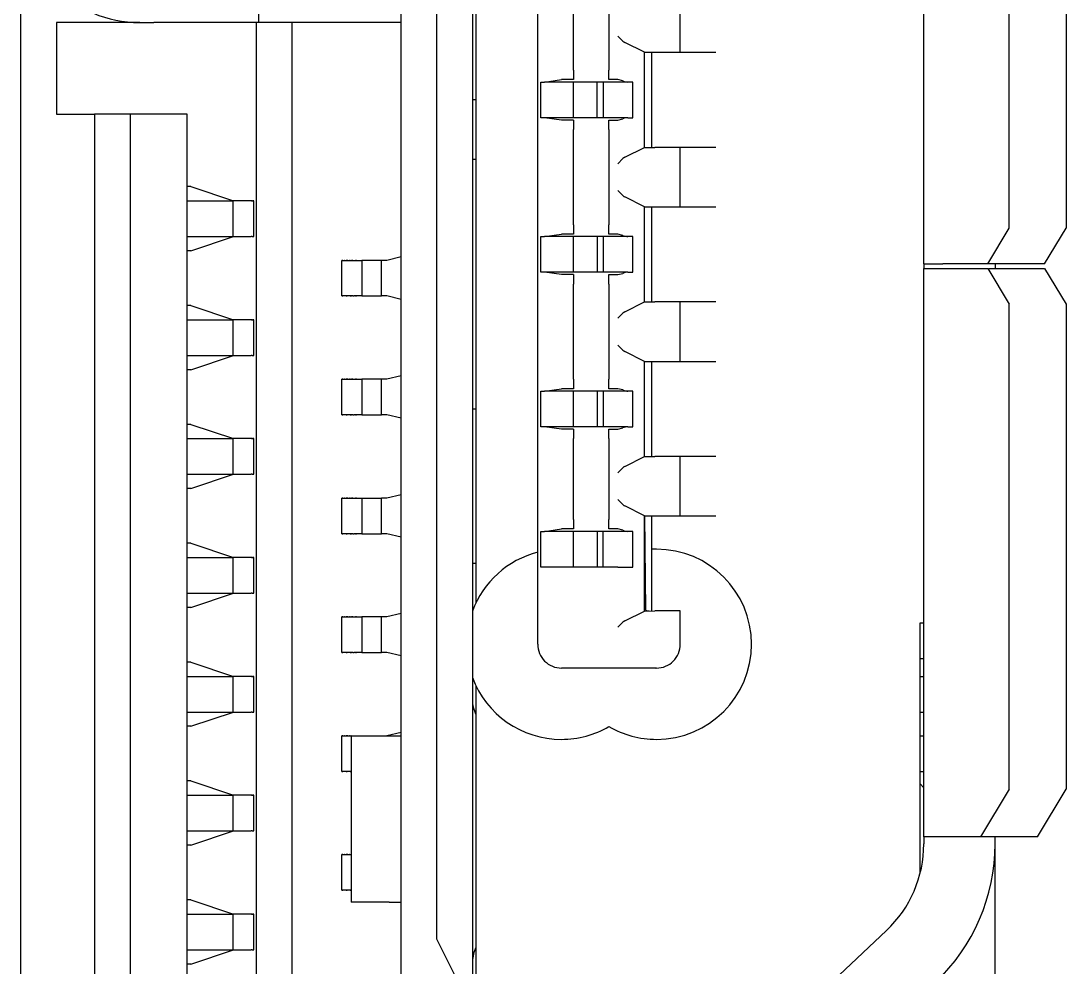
# Model space of a CAD drawing. Header units: millimetres. Extents: x -156 to 264, y -126 to 171.
# Drawn here: x -100.65 to -96.251, y 28.962 to 32.942 of the extents above; entities that cross this region are included whole.
import ezdxf

# ---------------------------------------------------------------- set-up
doc = ezdxf.new("R2010")
doc.units = ezdxf.units.MM
doc.header["$MEASUREMENT"] = 0
doc.layers.add('DIMENSION', color=7, linetype='Continuous', true_color=0xffffff)

msp = doc.modelspace()

# ---------------------------------------------------------------- linework, layer by layer
at = {"layer": 'DIMENSION'}
for points in [[(-98.75, 35.04), (-98.75, 28.88)], [(-99.05, 29.08), (-99.05, 34.84)], [(-98.9, 29.08), (-98.9, 34.84)], [(-96.85, 31.92), (-96.85, 34.41)], [(-96.4908, 32.07), (-96.4908, 34.21)], [(-96.2512, 34.21), (-96.2512, 32.07)], [(-98.475, 30.32), (-98.475, 33.6)], [(-100.65, 20.285), (-100.65, 33.435)], [(-99.65, 33.435), (-99.65, 32.935)], [(-98.735, 33.4256), (-98.735, 30.4944)], [(-98.325, 32.735), (-98.325, 33.075)], [(-98.175, 33.075), (-98.175, 32.735)], [(-97.875, 32.81), (-97.875, 33.06)], [(-100.15, 32.935), (-100.5, 32.935)], [(-100.5, 32.935), (-100.5, 32.55)], [(-100.15, 32.935), (-100.0912, 32.935)], [(-99.65, 32.935), (-100.0912, 32.935)], [(-99.66, 32.935), (-99.66, 21.265)], [(-99.05, 32.935), (-99.65, 32.935)], [(-99.51, 32.935), (-99.51, 20.785)], [(-98.1162, 32.8573), (-98.1374, 32.8785)], [(-98.0251, 32.8101), (-98.1084, 32.8517)], [(-98.0251, 32.8101), (-97.9823, 32.81)], [(-98.0251, 32.4099), (-98.0251, 32.8101)], [(-98.025, 32.41), (-98.025, 32.81)], [(-97.995, 32.41), (-97.995, 32.81)], [(-97.9823, 32.81), (-97.875, 32.81)], [(-97.875, 32.81), (-97.725, 32.81)], [(-98.325, 32.735), (-98.325, 32.695)], [(-98.175, 32.695), (-98.175, 32.735)], [(-98.4616, 32.685), (-98.4464, 32.685)], [(-98.4616, 32.535), (-98.4616, 32.685)], [(-98.4464, 32.685), (-98.375, 32.695)], [(-98.0977, 32.685), (-98.4464, 32.685)], [(-98.325, 32.695), (-98.375, 32.695)], [(-98.325, 32.535), (-98.325, 32.685)], [(-98.225, 32.535), (-98.225, 32.685)], [(-98.2, 32.685), (-98.2, 32.535)], [(-98.1374, 32.695), (-98.175, 32.695)], [(-98.1162, 32.6897), (-98.1374, 32.695)], [(-98.075, 32.685), (-98.095, 32.685)], [(-98.075, 32.535), (-98.075, 32.685)], [(-98.735, 32.61), (-98.75, 32.61)], [(-100.5, 32.55), (-100.34, 32.55)], [(-100.19, 32.55), (-100.34, 32.55)], [(-100.34, 32.55), (-100.34, 21.265)], [(-99.95, 32.55), (-100.19, 32.55)], [(-100.19, 32.55), (-100.19, 21.265)], [(-99.95, 21.265), (-99.95, 32.55)], [(-98.4464, 32.535), (-98.4616, 32.535)], [(-98.0977, 32.535), (-98.4464, 32.535)], [(-98.375, 32.525), (-98.4464, 32.535)], [(-98.325, 32.525), (-98.375, 32.525)], [(-98.325, 32.525), (-98.325, 32.485)], [(-98.175, 32.525), (-98.1374, 32.525)], [(-98.175, 32.485), (-98.175, 32.525)], [(-98.1374, 32.525), (-98.1162, 32.5303)], [(-98.095, 32.535), (-98.075, 32.535)], [(-98.325, 32.085), (-98.325, 32.485)], [(-98.175, 32.485), (-98.175, 32.085)], [(-98.1084, 32.3683), (-98.0251, 32.4099)], [(-98.0251, 32.4099), (-97.9823, 32.41)], [(-97.875, 32.41), (-97.9823, 32.41)], [(-97.875, 32.16), (-97.875, 32.41)], [(-97.725, 32.41), (-97.8749, 32.41)], [(-98.75, 32.36), (-98.735, 32.36)], [(-98.1374, 32.3415), (-98.1162, 32.3627)], [(-99.9355, 32.245), (-99.95, 32.245)], [(-99.9355, 32.245), (-99.7553, 32.185)], [(-98.1162, 32.2073), (-98.1374, 32.2285)], [(-98.0251, 32.1601), (-98.1084, 32.2017)], [(-99.95, 32.185), (-99.758, 32.185)], [(-99.758, 32.185), (-99.758, 32.035)], [(-99.6805, 32.185), (-99.758, 32.185)], [(-99.6805, 32.185), (-99.6802, 32.185)], [(-99.678, 32.185), (-99.6802, 32.185)], [(-99.678, 32.185), (-99.6778, 32.185)], [(-99.6773, 32.185), (-99.6778, 32.185)], [(-99.6773, 32.185), (-99.674, 32.185)], [(-99.6703, 32.185), (-99.674, 32.185)], [(-99.6703, 32.185), (-99.67, 32.185)], [(-99.67, 32.035), (-99.67, 32.185)], [(-98.0251, 32.1601), (-97.9823, 32.16)], [(-98.0251, 31.7599), (-98.0251, 32.1601)], [(-98.025, 31.76), (-98.025, 32.16)], [(-97.995, 31.76), (-97.995, 32.16)], [(-97.9823, 32.16), (-97.875, 32.16)], [(-97.875, 32.16), (-97.725, 32.16)], [(-98.325, 32.085), (-98.325, 32.045)], [(-98.175, 32.045), (-98.175, 32.085)], [(-96.581, 31.92), (-96.4908, 32.07)], [(-96.3415, 31.92), (-96.2512, 32.07)], [(-99.95, 32.035), (-99.758, 32.035)], [(-99.9355, 31.975), (-99.7553, 32.035)], [(-99.758, 32.035), (-99.6805, 32.035)], [(-99.6773, 32.035), (-99.6805, 32.035)], [(-99.6773, 32.035), (-99.6742, 32.035)], [(-99.674, 32.035), (-99.6742, 32.035)], [(-99.674, 32.035), (-99.6701, 32.035)], [(-98.4616, 32.035), (-98.4464, 32.035)], [(-98.4616, 31.885), (-98.4616, 32.035)], [(-98.4464, 32.035), (-98.375, 32.045)], [(-98.0977, 32.035), (-98.4464, 32.035)], [(-98.325, 32.045), (-98.375, 32.045)], [(-98.325, 31.885), (-98.325, 32.035)], [(-98.225, 32.035), (-98.225, 31.885)], [(-98.2, 32.035), (-98.2, 31.885)], [(-98.1374, 32.045), (-98.175, 32.045)], [(-98.1162, 32.0397), (-98.1374, 32.045)], [(-98.075, 32.035), (-98.095, 32.035)], [(-98.075, 31.885), (-98.075, 32.035)], [(-99.9355, 31.975), (-99.95, 31.975)], [(-99.05, 31.9492), (-99.1096, 31.935)], [(-99.3, 31.785), (-99.3, 31.935)], [(-99.2995, 31.935), (-99.2999, 31.935)], [(-99.2995, 31.935), (-99.2994, 31.935)], [(-99.2991, 31.935), (-99.2994, 31.935)], [(-99.2991, 31.935), (-99.299, 31.935)], [(-99.2985, 31.935), (-99.299, 31.935)], [(-99.2985, 31.935), (-99.2967, 31.935)], [(-99.2956, 31.935), (-99.2967, 31.935)], [(-99.2956, 31.935), (-99.2929, 31.935)], [(-99.292, 31.935), (-99.2929, 31.935)], [(-99.292, 31.935), (-99.2914, 31.935)], [(-99.2905, 31.935), (-99.2914, 31.935)], [(-99.2905, 31.935), (-99.2896, 31.935)], [(-99.2889, 31.935), (-99.2896, 31.935)], [(-99.2889, 31.935), (-99.2877, 31.935)], [(-99.2871, 31.935), (-99.2877, 31.935)], [(-99.2871, 31.935), (-99.2857, 31.935)], [(-99.285, 31.935), (-99.2857, 31.935)], [(-99.285, 31.935), (-99.2831, 31.935)], [(-99.2826, 31.935), (-99.2831, 31.935)], [(-99.2826, 31.935), (-99.2809, 31.935)], [(-99.28, 31.935), (-99.2809, 31.935)], [(-99.28, 31.935), (-99.2786, 31.935)], [(-99.2772, 31.935), (-99.2786, 31.935)], [(-99.2772, 31.935), (-99.2761, 31.935)], [(-99.2743, 31.935), (-99.2761, 31.935)], [(-99.2743, 31.935), (-99.268, 31.935)], [(-99.2674, 31.935), (-99.268, 31.935)], [(-99.2674, 31.935), (-99.2646, 31.935)], [(-99.2643, 31.935), (-99.2646, 31.935)], [(-99.2643, 31.935), (-99.261, 31.935)], [(-99.2594, 31.935), (-99.261, 31.935)], [(-99.2594, 31.935), (-99.2577, 31.935)], [(-99.2562, 31.935), (-99.2577, 31.935)], [(-99.2562, 31.935), (-99.2542, 31.935)], [(-99.253, 31.935), (-99.2542, 31.935)], [(-99.253, 31.935), (-99.2507, 31.935)], [(-99.2497, 31.935), (-99.2507, 31.935)], [(-99.2497, 31.935), (-99.2463, 31.935)], [(-99.2456, 31.935), (-99.2463, 31.935)], [(-99.2456, 31.935), (-99.2428, 31.935)], [(-99.2415, 31.935), (-99.2428, 31.935)], [(-99.2415, 31.935), (-99.2393, 31.935)], [(-99.2373, 31.935), (-99.2393, 31.935)], [(-99.2373, 31.935), (-99.215, 31.935)], [(-99.1323, 31.935), (-99.215, 31.935)], [(-99.215, 31.935), (-99.215, 31.785)], [(-99.1096, 31.935), (-99.1323, 31.935)], [(-99.1323, 31.785), (-99.1323, 31.935)], [(-96.85, 31.92), (-96.85, 31.9)], [(-96.85, 31.92), (-96.7694, 31.92)], [(-96.85, 29.51), (-96.85, 31.9)], [(-96.85, 31.9), (-96.7694, 31.9)], [(-96.581, 31.92), (-96.7694, 31.92)], [(-96.7694, 31.9), (-96.581, 31.9)], [(-96.581, 31.9), (-96.4908, 31.75)], [(-96.3415, 31.92), (-96.5781, 31.92)], [(-96.5781, 31.9), (-96.3415, 31.9)], [(-96.55, 31.92), (-96.55, 31.9)], [(-96.3415, 31.9), (-96.2512, 31.75)], [(-98.4464, 31.885), (-98.4616, 31.885)], [(-98.0977, 31.885), (-98.4464, 31.885)], [(-98.375, 31.875), (-98.4464, 31.885)], [(-98.325, 31.875), (-98.375, 31.875)], [(-98.325, 31.875), (-98.325, 31.835)], [(-98.175, 31.875), (-98.1374, 31.875)], [(-98.175, 31.835), (-98.175, 31.875)], [(-98.1374, 31.875), (-98.1162, 31.8803)], [(-98.095, 31.885), (-98.075, 31.885)], [(-98.325, 31.435), (-98.325, 31.835)], [(-98.175, 31.835), (-98.175, 31.435)], [(-99.2998, 31.785), (-99.3, 31.785)], [(-99.2999, 31.785), (-99.2991, 31.785)], [(-99.299, 31.785), (-99.2991, 31.785)], [(-99.299, 31.785), (-99.2985, 31.785)], [(-99.2968, 31.785), (-99.2985, 31.785)], [(-99.2968, 31.785), (-99.2947, 31.785)], [(-99.2929, 31.785), (-99.2947, 31.785)], [(-99.2929, 31.785), (-99.292, 31.785)], [(-99.2912, 31.785), (-99.292, 31.785)], [(-99.2912, 31.785), (-99.2905, 31.785)], [(-99.2893, 31.785), (-99.2905, 31.785)], [(-99.2893, 31.785), (-99.2889, 31.785)], [(-99.2872, 31.785), (-99.2889, 31.785)], [(-99.2872, 31.785), (-99.2871, 31.785)], [(-99.2851, 31.785), (-99.2871, 31.785)], [(-99.2851, 31.785), (-99.285, 31.785)], [(-99.2831, 31.785), (-99.285, 31.785)], [(-99.2831, 31.785), (-99.2826, 31.785)], [(-99.2809, 31.785), (-99.2826, 31.785)], [(-99.2809, 31.785), (-99.28, 31.785)], [(-99.2786, 31.785), (-99.28, 31.785)], [(-99.2786, 31.785), (-99.2772, 31.785)], [(-99.2646, 31.785), (-99.2772, 31.785)], [(-99.2646, 31.785), (-99.2624, 31.785)], [(-99.261, 31.785), (-99.2624, 31.785)], [(-99.261, 31.785), (-99.2594, 31.785)], [(-99.2574, 31.785), (-99.2594, 31.785)], [(-99.2574, 31.785), (-99.2562, 31.785)], [(-99.2536, 31.785), (-99.2562, 31.785)], [(-99.2536, 31.785), (-99.253, 31.785)], [(-99.2512, 31.785), (-99.253, 31.785)], [(-99.2512, 31.785), (-99.2475, 31.785)], [(-99.2463, 31.785), (-99.2475, 31.785)], [(-99.2463, 31.785), (-99.2456, 31.785)], [(-99.2428, 31.785), (-99.2456, 31.785)], [(-99.2428, 31.785), (-99.2415, 31.785)], [(-99.2393, 31.785), (-99.2415, 31.785)], [(-99.2393, 31.785), (-99.2373, 31.785)], [(-99.215, 31.785), (-99.2373, 31.785)], [(-99.215, 31.785), (-99.1323, 31.785)], [(-99.1096, 31.785), (-99.1323, 31.785)], [(-99.05, 31.7708), (-99.1096, 31.785)], [(-98.1084, 31.7183), (-98.0251, 31.7599)], [(-98.0251, 31.7599), (-97.9823, 31.76)], [(-97.875, 31.76), (-97.9823, 31.76)], [(-97.875, 31.51), (-97.875, 31.76)], [(-97.725, 31.76), (-97.8749, 31.76)], [(-99.9355, 31.745), (-99.95, 31.745)], [(-99.9355, 31.745), (-99.7553, 31.685)], [(-96.4908, 29.71), (-96.4908, 31.75)], [(-96.2512, 31.75), (-96.2512, 29.71)], [(-99.95, 31.685), (-99.758, 31.685)], [(-99.758, 31.685), (-99.758, 31.535)], [(-99.6805, 31.685), (-99.758, 31.685)], [(-99.6805, 31.685), (-99.6802, 31.685)], [(-99.678, 31.685), (-99.6802, 31.685)], [(-99.678, 31.685), (-99.6778, 31.685)], [(-99.6773, 31.685), (-99.6778, 31.685)], [(-99.6773, 31.685), (-99.674, 31.685)], [(-99.6703, 31.685), (-99.674, 31.685)], [(-99.6703, 31.685), (-99.67, 31.685)], [(-99.67, 31.535), (-99.67, 31.685)], [(-98.1374, 31.6915), (-98.1162, 31.7127)], [(-98.1162, 31.5573), (-98.1374, 31.5785)], [(-98.0251, 31.5101), (-98.1084, 31.5517)], [(-99.95, 31.535), (-99.758, 31.535)], [(-99.9355, 31.475), (-99.7553, 31.535)], [(-99.758, 31.535), (-99.6805, 31.535)], [(-99.6773, 31.535), (-99.6805, 31.535)], [(-99.6773, 31.535), (-99.6742, 31.535)], [(-99.674, 31.535), (-99.6742, 31.535)], [(-99.674, 31.535), (-99.6701, 31.535)], [(-98.0251, 31.5101), (-97.9823, 31.51)], [(-98.0251, 31.1099), (-98.0251, 31.5101)], [(-98.025, 31.11), (-98.025, 31.51)], [(-97.995, 31.11), (-97.995, 31.51)], [(-97.9823, 31.51), (-97.875, 31.51)], [(-97.875, 31.51), (-97.725, 31.51)], [(-99.9355, 31.475), (-99.95, 31.475)], [(-99.3, 31.285), (-99.3, 31.435)], [(-99.2995, 31.435), (-99.2999, 31.435)], [(-99.2995, 31.435), (-99.2994, 31.435)], [(-99.2991, 31.435), (-99.2994, 31.435)], [(-99.2991, 31.435), (-99.299, 31.435)], [(-99.2985, 31.435), (-99.299, 31.435)], [(-99.2985, 31.435), (-99.2967, 31.435)], [(-99.2956, 31.435), (-99.2967, 31.435)], [(-99.2956, 31.435), (-99.2929, 31.435)], [(-99.292, 31.435), (-99.2929, 31.435)], [(-99.292, 31.435), (-99.2914, 31.435)], [(-99.2905, 31.435), (-99.2914, 31.435)], [(-99.2905, 31.435), (-99.2896, 31.435)], [(-99.2889, 31.435), (-99.2896, 31.435)], [(-99.2889, 31.435), (-99.2877, 31.435)], [(-99.2871, 31.435), (-99.2877, 31.435)], [(-99.2871, 31.435), (-99.2857, 31.435)], [(-99.285, 31.435), (-99.2857, 31.435)], [(-99.285, 31.435), (-99.2831, 31.435)], [(-99.2826, 31.435), (-99.2831, 31.435)], [(-99.2826, 31.435), (-99.2809, 31.435)], [(-99.28, 31.435), (-99.2809, 31.435)], [(-99.28, 31.435), (-99.2786, 31.435)], [(-99.2772, 31.435), (-99.2786, 31.435)], [(-99.2772, 31.435), (-99.2761, 31.435)], [(-99.2743, 31.435), (-99.2761, 31.435)], [(-99.2743, 31.435), (-99.268, 31.435)], [(-99.2674, 31.435), (-99.268, 31.435)], [(-99.2674, 31.435), (-99.2646, 31.435)], [(-99.2643, 31.435), (-99.2646, 31.435)], [(-99.2643, 31.435), (-99.261, 31.435)], [(-99.2594, 31.435), (-99.261, 31.435)], [(-99.2594, 31.435), (-99.2577, 31.435)], [(-99.2562, 31.435), (-99.2577, 31.435)], [(-99.2562, 31.435), (-99.2542, 31.435)], [(-99.253, 31.435), (-99.2542, 31.435)], [(-99.253, 31.435), (-99.2507, 31.435)], [(-99.2497, 31.435), (-99.2507, 31.435)], [(-99.2497, 31.435), (-99.2463, 31.435)], [(-99.2456, 31.435), (-99.2463, 31.435)], [(-99.2456, 31.435), (-99.2428, 31.435)], [(-99.2415, 31.435), (-99.2428, 31.435)], [(-99.2415, 31.435), (-99.2393, 31.435)], [(-99.2373, 31.435), (-99.2393, 31.435)], [(-99.2373, 31.435), (-99.215, 31.435)], [(-99.1323, 31.435), (-99.215, 31.435)], [(-99.215, 31.435), (-99.215, 31.285)], [(-99.1096, 31.435), (-99.1323, 31.435)], [(-99.1323, 31.285), (-99.1323, 31.435)], [(-99.05, 31.4492), (-99.1096, 31.435)], [(-98.325, 31.435), (-98.325, 31.395)], [(-98.175, 31.395), (-98.175, 31.435)], [(-98.4616, 31.385), (-98.4464, 31.385)], [(-98.4616, 31.235), (-98.4616, 31.385)], [(-98.4464, 31.385), (-98.375, 31.395)], [(-98.0977, 31.385), (-98.4464, 31.385)], [(-98.325, 31.395), (-98.375, 31.395)], [(-98.325, 31.235), (-98.325, 31.385)], [(-98.225, 31.385), (-98.225, 31.235)], [(-98.2, 31.385), (-98.2, 31.235)], [(-98.1374, 31.395), (-98.175, 31.395)], [(-98.1162, 31.3897), (-98.1374, 31.395)], [(-98.075, 31.385), (-98.095, 31.385)], [(-98.075, 31.235), (-98.075, 31.385)], [(-99.2998, 31.285), (-99.3, 31.285)], [(-99.2999, 31.285), (-99.2991, 31.285)], [(-99.299, 31.285), (-99.2991, 31.285)], [(-99.299, 31.285), (-99.2985, 31.285)], [(-99.2968, 31.285), (-99.2985, 31.285)], [(-99.2968, 31.285), (-99.2947, 31.285)], [(-99.2929, 31.285), (-99.2947, 31.285)], [(-99.2929, 31.285), (-99.292, 31.285)], [(-99.2912, 31.285), (-99.292, 31.285)], [(-99.2912, 31.285), (-99.2905, 31.285)], [(-99.2893, 31.285), (-99.2905, 31.285)], [(-99.2893, 31.285), (-99.2889, 31.285)], [(-99.2872, 31.285), (-99.2889, 31.285)], [(-99.2872, 31.285), (-99.2871, 31.285)], [(-99.2851, 31.285), (-99.2871, 31.285)], [(-99.2851, 31.285), (-99.285, 31.285)], [(-99.2831, 31.285), (-99.285, 31.285)], [(-99.2831, 31.285), (-99.2826, 31.285)], [(-99.2809, 31.285), (-99.2826, 31.285)], [(-99.2809, 31.285), (-99.28, 31.285)], [(-99.2786, 31.285), (-99.28, 31.285)], [(-99.2786, 31.285), (-99.2772, 31.285)], [(-99.2646, 31.285), (-99.2772, 31.285)], [(-99.2646, 31.285), (-99.2624, 31.285)], [(-99.261, 31.285), (-99.2624, 31.285)], [(-99.261, 31.285), (-99.2594, 31.285)], [(-99.2574, 31.285), (-99.2594, 31.285)], [(-99.2574, 31.285), (-99.2562, 31.285)], [(-99.2536, 31.285), (-99.2562, 31.285)], [(-99.2536, 31.285), (-99.253, 31.285)], [(-99.2512, 31.285), (-99.253, 31.285)], [(-99.2512, 31.285), (-99.2475, 31.285)], [(-99.2463, 31.285), (-99.2475, 31.285)], [(-99.2463, 31.285), (-99.2456, 31.285)], [(-99.2428, 31.285), (-99.2456, 31.285)], [(-99.2428, 31.285), (-99.2415, 31.285)], [(-99.2393, 31.285), (-99.2415, 31.285)], [(-99.2393, 31.285), (-99.2373, 31.285)], [(-99.215, 31.285), (-99.2373, 31.285)], [(-99.215, 31.285), (-99.1323, 31.285)], [(-99.1096, 31.285), (-99.1323, 31.285)], [(-99.05, 31.2708), (-99.1096, 31.285)], [(-98.75, 31.31), (-98.735, 31.31)], [(-99.9355, 31.245), (-99.95, 31.245)], [(-99.9355, 31.245), (-99.7553, 31.185)], [(-98.4464, 31.235), (-98.4616, 31.235)], [(-98.0977, 31.235), (-98.4464, 31.235)], [(-98.375, 31.225), (-98.4464, 31.235)], [(-98.095, 31.235), (-98.075, 31.235)], [(-98.325, 31.225), (-98.375, 31.225)], [(-98.325, 31.225), (-98.325, 31.185)], [(-98.175, 31.225), (-98.1374, 31.225)], [(-98.175, 31.185), (-98.175, 31.225)], [(-98.1374, 31.225), (-98.1162, 31.2303)], [(-99.95, 31.185), (-99.758, 31.185)], [(-99.758, 31.185), (-99.758, 31.035)], [(-99.6805, 31.185), (-99.758, 31.185)], [(-99.6805, 31.185), (-99.6802, 31.185)], [(-99.678, 31.185), (-99.6802, 31.185)], [(-99.678, 31.185), (-99.6778, 31.185)], [(-99.6773, 31.185), (-99.6778, 31.185)], [(-99.6773, 31.185), (-99.674, 31.185)], [(-99.6703, 31.185), (-99.674, 31.185)], [(-99.6703, 31.185), (-99.67, 31.185)], [(-99.67, 31.035), (-99.67, 31.185)], [(-98.325, 30.845), (-98.325, 31.185)], [(-98.175, 31.185), (-98.175, 30.845)], [(-98.1084, 31.0683), (-98.0251, 31.1099)], [(-98.0251, 31.1099), (-97.9823, 31.11)], [(-97.875, 31.11), (-97.9823, 31.11)], [(-97.875, 30.86), (-97.875, 31.11)], [(-97.725, 31.11), (-97.8749, 31.11)], [(-98.1374, 31.0415), (-98.1162, 31.0627)], [(-99.95, 31.035), (-99.758, 31.035)], [(-99.9355, 30.975), (-99.7553, 31.035)], [(-99.758, 31.035), (-99.6805, 31.035)], [(-99.6773, 31.035), (-99.6805, 31.035)], [(-99.6773, 31.035), (-99.6742, 31.035)], [(-99.674, 31.035), (-99.6742, 31.035)], [(-99.674, 31.035), (-99.6701, 31.035)], [(-99.9355, 30.975), (-99.95, 30.975)], [(-99.3, 30.785), (-99.3, 30.935)], [(-99.2995, 30.935), (-99.2999, 30.935)], [(-99.2995, 30.935), (-99.2994, 30.935)], [(-99.2991, 30.935), (-99.2994, 30.935)], [(-99.2991, 30.935), (-99.299, 30.935)], [(-99.2985, 30.935), (-99.299, 30.935)], [(-99.2985, 30.935), (-99.2967, 30.935)], [(-99.2956, 30.935), (-99.2967, 30.935)], [(-99.2956, 30.935), (-99.2929, 30.935)], [(-99.292, 30.935), (-99.2929, 30.935)], [(-99.292, 30.935), (-99.2914, 30.935)], [(-99.2905, 30.935), (-99.2914, 30.935)], [(-99.2905, 30.935), (-99.2896, 30.935)], [(-99.2889, 30.935), (-99.2896, 30.935)], [(-99.2889, 30.935), (-99.2877, 30.935)], [(-99.2871, 30.935), (-99.2877, 30.935)], [(-99.2871, 30.935), (-99.2857, 30.935)], [(-99.285, 30.935), (-99.2857, 30.935)], [(-99.285, 30.935), (-99.2831, 30.935)], [(-99.2826, 30.935), (-99.2831, 30.935)], [(-99.2826, 30.935), (-99.2809, 30.935)], [(-99.28, 30.935), (-99.2809, 30.935)], [(-99.28, 30.935), (-99.2786, 30.935)], [(-99.2772, 30.935), (-99.2786, 30.935)], [(-99.2772, 30.935), (-99.2761, 30.935)], [(-99.2743, 30.935), (-99.2761, 30.935)], [(-99.2743, 30.935), (-99.268, 30.935)], [(-99.2674, 30.935), (-99.268, 30.935)], [(-99.2674, 30.935), (-99.2646, 30.935)], [(-99.2643, 30.935), (-99.2646, 30.935)], [(-99.2643, 30.935), (-99.261, 30.935)], [(-99.2594, 30.935), (-99.261, 30.935)], [(-99.2594, 30.935), (-99.2577, 30.935)], [(-99.2562, 30.935), (-99.2577, 30.935)], [(-99.2562, 30.935), (-99.2542, 30.935)], [(-99.253, 30.935), (-99.2542, 30.935)], [(-99.253, 30.935), (-99.2507, 30.935)], [(-99.2497, 30.935), (-99.2507, 30.935)], [(-99.2497, 30.935), (-99.2463, 30.935)], [(-99.2456, 30.935), (-99.2463, 30.935)], [(-99.2456, 30.935), (-99.2428, 30.935)], [(-99.2415, 30.935), (-99.2428, 30.935)], [(-99.2415, 30.935), (-99.2393, 30.935)], [(-99.2373, 30.935), (-99.2393, 30.935)], [(-99.2373, 30.935), (-99.215, 30.935)], [(-99.215, 30.935), (-99.1323, 30.935)], [(-99.215, 30.935), (-99.215, 30.785)], [(-99.1096, 30.935), (-99.1323, 30.935)], [(-99.1323, 30.785), (-99.1323, 30.935)], [(-99.05, 30.9492), (-99.1096, 30.935)], [(-98.1162, 30.9073), (-98.1374, 30.9285)], [(-98.0251, 30.8601), (-98.1084, 30.9017)], [(-98.325, 30.845), (-98.325, 30.805)], [(-98.175, 30.805), (-98.175, 30.845)], [(-98.0251, 30.8601), (-97.9823, 30.86)], [(-98.0251, 30.4599), (-98.0251, 30.8601)], [(-98.025, 30.86), (-98.0212, 30.4637)], [(-98.025, 30.4637), (-98.025, 30.86)], [(-97.995, 30.46), (-97.995, 30.86)], [(-97.9823, 30.86), (-97.875, 30.86)], [(-97.875, 30.86), (-97.725, 30.86)], [(-98.4616, 30.795), (-98.4464, 30.795)], [(-98.4616, 30.645), (-98.4616, 30.795)], [(-98.4464, 30.795), (-98.375, 30.805)], [(-98.0977, 30.795), (-98.4464, 30.795)], [(-98.325, 30.805), (-98.375, 30.805)], [(-98.325, 30.645), (-98.325, 30.795)], [(-98.225, 30.795), (-98.225, 30.645)], [(-98.2, 30.645), (-98.2, 30.795)], [(-98.1374, 30.805), (-98.175, 30.805)], [(-98.1162, 30.7997), (-98.1374, 30.805)], [(-98.075, 30.795), (-98.095, 30.795)], [(-98.075, 30.645), (-98.075, 30.795)], [(-99.2998, 30.785), (-99.3, 30.785)], [(-99.2999, 30.785), (-99.2991, 30.785)], [(-99.299, 30.785), (-99.2991, 30.785)], [(-99.299, 30.785), (-99.2985, 30.785)], [(-99.2968, 30.785), (-99.2985, 30.785)], [(-99.2968, 30.785), (-99.2947, 30.785)], [(-99.2929, 30.785), (-99.2947, 30.785)], [(-99.2929, 30.785), (-99.292, 30.785)], [(-99.2912, 30.785), (-99.292, 30.785)], [(-99.2912, 30.785), (-99.2905, 30.785)], [(-99.2893, 30.785), (-99.2905, 30.785)], [(-99.2893, 30.785), (-99.2889, 30.785)], [(-99.2872, 30.785), (-99.2889, 30.785)], [(-99.2872, 30.785), (-99.2871, 30.785)], [(-99.2851, 30.785), (-99.2871, 30.785)], [(-99.2851, 30.785), (-99.285, 30.785)], [(-99.2831, 30.785), (-99.285, 30.785)], [(-99.2831, 30.785), (-99.2826, 30.785)], [(-99.2809, 30.785), (-99.2826, 30.785)], [(-99.2809, 30.785), (-99.28, 30.785)], [(-99.2786, 30.785), (-99.28, 30.785)], [(-99.2786, 30.785), (-99.2772, 30.785)], [(-99.2646, 30.785), (-99.2772, 30.785)], [(-99.2646, 30.785), (-99.2624, 30.785)], [(-99.261, 30.785), (-99.2624, 30.785)], [(-99.261, 30.785), (-99.2594, 30.785)], [(-99.2574, 30.785), (-99.2594, 30.785)], [(-99.2574, 30.785), (-99.2562, 30.785)], [(-99.2536, 30.785), (-99.2562, 30.785)], [(-99.2536, 30.785), (-99.253, 30.785)], [(-99.2512, 30.785), (-99.253, 30.785)], [(-99.2512, 30.785), (-99.2475, 30.785)], [(-99.2463, 30.785), (-99.2475, 30.785)], [(-99.2463, 30.785), (-99.2456, 30.785)], [(-99.2428, 30.785), (-99.2456, 30.785)], [(-99.2428, 30.785), (-99.2415, 30.785)], [(-99.2393, 30.785), (-99.2415, 30.785)], [(-99.2393, 30.785), (-99.2373, 30.785)], [(-99.215, 30.785), (-99.2373, 30.785)], [(-99.215, 30.785), (-99.1323, 30.785)], [(-99.1096, 30.785), (-99.1323, 30.785)], [(-99.05, 30.7708), (-99.1096, 30.785)], [(-99.9355, 30.745), (-99.95, 30.745)], [(-99.9355, 30.745), (-99.7553, 30.685)], [(-99.95, 30.685), (-99.758, 30.685)], [(-99.758, 30.685), (-99.758, 30.535)], [(-99.6805, 30.685), (-99.758, 30.685)], [(-99.6805, 30.685), (-99.6802, 30.685)], [(-99.678, 30.685), (-99.6802, 30.685)], [(-99.678, 30.685), (-99.6778, 30.685)], [(-99.6773, 30.685), (-99.6778, 30.685)], [(-99.6773, 30.685), (-99.674, 30.685)], [(-99.6703, 30.685), (-99.674, 30.685)], [(-99.6703, 30.685), (-99.67, 30.685)], [(-99.67, 30.535), (-99.67, 30.685)], [(-98.735, 30.66), (-98.75, 30.66)], [(-98.375, 30.645), (-98.4616, 30.645)], [(-98.1374, 30.645), (-98.375, 30.645)], [(-98.1374, 30.645), (-98.1162, 30.645)], [(-98.1162, 30.645), (-98.075, 30.645)], [(-99.95, 30.535), (-99.758, 30.535)], [(-99.9355, 30.475), (-99.7553, 30.535)], [(-99.758, 30.535), (-99.6805, 30.535)], [(-99.6773, 30.535), (-99.6805, 30.535)], [(-99.6773, 30.535), (-99.6742, 30.535)], [(-99.674, 30.535), (-99.6742, 30.535)], [(-99.674, 30.535), (-99.6701, 30.535)], [(-99.9355, 30.475), (-99.95, 30.475)], [(-99.05, 30.4492), (-99.1096, 30.435)], [(-98.1084, 30.4183), (-98.0251, 30.4599)], [(-98.0251, 30.4599), (-98.025, 30.4637)], [(-98.0251, 30.4599), (-97.9823, 30.46)], [(-97.875, 30.46), (-97.9823, 30.46)], [(-97.875, 30.32), (-97.875, 30.46)], [(-99.3, 30.285), (-99.3, 30.435)], [(-99.2995, 30.435), (-99.2999, 30.435)], [(-99.2995, 30.435), (-99.2994, 30.435)], [(-99.2991, 30.435), (-99.2994, 30.435)], [(-99.2991, 30.435), (-99.299, 30.435)], [(-99.2985, 30.435), (-99.299, 30.435)], [(-99.2985, 30.435), (-99.2967, 30.435)], [(-99.2956, 30.435), (-99.2967, 30.435)], [(-99.2956, 30.435), (-99.2929, 30.435)], [(-99.292, 30.435), (-99.2929, 30.435)], [(-99.292, 30.435), (-99.2914, 30.435)], [(-99.2905, 30.435), (-99.2914, 30.435)], [(-99.2905, 30.435), (-99.2896, 30.435)], [(-99.2889, 30.435), (-99.2896, 30.435)], [(-99.2889, 30.435), (-99.2877, 30.435)], [(-99.2871, 30.435), (-99.2877, 30.435)], [(-99.2871, 30.435), (-99.2857, 30.435)], [(-99.285, 30.435), (-99.2857, 30.435)], [(-99.285, 30.435), (-99.2831, 30.435)], [(-99.2826, 30.435), (-99.2831, 30.435)], [(-99.2826, 30.435), (-99.2809, 30.435)], [(-99.28, 30.435), (-99.2809, 30.435)], [(-99.28, 30.435), (-99.2786, 30.435)], [(-99.2772, 30.435), (-99.2786, 30.435)], [(-99.2772, 30.435), (-99.2761, 30.435)], [(-99.2743, 30.435), (-99.2761, 30.435)], [(-99.2743, 30.435), (-99.268, 30.435)], [(-99.2674, 30.435), (-99.268, 30.435)], [(-99.2674, 30.435), (-99.2646, 30.435)], [(-99.2643, 30.435), (-99.2646, 30.435)], [(-99.2643, 30.435), (-99.261, 30.435)], [(-99.2594, 30.435), (-99.261, 30.435)], [(-99.2594, 30.435), (-99.2577, 30.435)], [(-99.2562, 30.435), (-99.2577, 30.435)], [(-99.2562, 30.435), (-99.2542, 30.435)], [(-99.253, 30.435), (-99.2542, 30.435)], [(-99.253, 30.435), (-99.2507, 30.435)], [(-99.2497, 30.435), (-99.2507, 30.435)], [(-99.2497, 30.435), (-99.2463, 30.435)], [(-99.2456, 30.435), (-99.2463, 30.435)], [(-99.2456, 30.435), (-99.2428, 30.435)], [(-99.2415, 30.435), (-99.2428, 30.435)], [(-99.2415, 30.435), (-99.2393, 30.435)], [(-99.2373, 30.435), (-99.2393, 30.435)], [(-99.2373, 30.435), (-99.215, 30.435)], [(-99.1323, 30.435), (-99.215, 30.435)], [(-99.215, 30.435), (-99.215, 30.285)], [(-99.1096, 30.435), (-99.1323, 30.435)], [(-99.1323, 30.285), (-99.1323, 30.435)], [(-98.1374, 30.3915), (-98.1162, 30.4127)], [(-96.865, 29.3585), (-96.865, 30.41)], [(-96.865, 30.41), (-96.85, 30.41)], [(-99.2998, 30.285), (-99.3, 30.285)], [(-99.2999, 30.285), (-99.2991, 30.285)], [(-99.299, 30.285), (-99.2991, 30.285)], [(-99.299, 30.285), (-99.2985, 30.285)], [(-99.2968, 30.285), (-99.2985, 30.285)], [(-99.2968, 30.285), (-99.2947, 30.285)], [(-99.2929, 30.285), (-99.2947, 30.285)], [(-99.2929, 30.285), (-99.292, 30.285)], [(-99.2912, 30.285), (-99.292, 30.285)], [(-99.2912, 30.285), (-99.2905, 30.285)], [(-99.2893, 30.285), (-99.2905, 30.285)], [(-99.2893, 30.285), (-99.2889, 30.285)], [(-99.2872, 30.285), (-99.2889, 30.285)], [(-99.2872, 30.285), (-99.2871, 30.285)], [(-99.2851, 30.285), (-99.2871, 30.285)], [(-99.2851, 30.285), (-99.285, 30.285)], [(-99.2831, 30.285), (-99.285, 30.285)], [(-99.2831, 30.285), (-99.2826, 30.285)], [(-99.2809, 30.285), (-99.2826, 30.285)], [(-99.2809, 30.285), (-99.28, 30.285)], [(-99.2786, 30.285), (-99.28, 30.285)], [(-99.2786, 30.285), (-99.2772, 30.285)], [(-99.2646, 30.285), (-99.2772, 30.285)], [(-99.2646, 30.285), (-99.2624, 30.285)], [(-99.261, 30.285), (-99.2624, 30.285)], [(-99.261, 30.285), (-99.2594, 30.285)], [(-99.2574, 30.285), (-99.2594, 30.285)], [(-99.2574, 30.285), (-99.2562, 30.285)], [(-99.2536, 30.285), (-99.2562, 30.285)], [(-99.2536, 30.285), (-99.253, 30.285)], [(-99.2512, 30.285), (-99.253, 30.285)], [(-99.2512, 30.285), (-99.2475, 30.285)], [(-99.2463, 30.285), (-99.2475, 30.285)], [(-99.2463, 30.285), (-99.2456, 30.285)], [(-99.2428, 30.285), (-99.2456, 30.285)], [(-99.2428, 30.285), (-99.2415, 30.285)], [(-99.2393, 30.285), (-99.2415, 30.285)], [(-99.2393, 30.285), (-99.2373, 30.285)], [(-99.215, 30.285), (-99.2373, 30.285)], [(-99.215, 30.285), (-99.1323, 30.285)], [(-99.1096, 30.285), (-99.1323, 30.285)], [(-99.05, 30.2708), (-99.1096, 30.285)], [(-99.9355, 30.245), (-99.95, 30.245)], [(-99.9355, 30.245), (-99.7553, 30.185)], [(-98.1017, 30.22), (-98.375, 30.22)], [(-97.975, 30.22), (-98.1017, 30.22)], [(-96.865, 30.26), (-96.85, 30.26)], [(-99.95, 30.185), (-99.758, 30.185)], [(-99.758, 30.185), (-99.758, 30.035)], [(-99.6805, 30.185), (-99.758, 30.185)], [(-99.6805, 30.185), (-99.6802, 30.185)], [(-99.678, 30.185), (-99.6802, 30.185)], [(-99.678, 30.185), (-99.6778, 30.185)], [(-99.6773, 30.185), (-99.6778, 30.185)], [(-99.6773, 30.185), (-99.674, 30.185)], [(-99.6703, 30.185), (-99.674, 30.185)], [(-99.6703, 30.185), (-99.67, 30.185)], [(-99.67, 30.035), (-99.67, 30.185)], [(-96.865, 30.185), (-96.85, 30.185)], [(-98.735, 30.1456), (-98.735, 28.82)], [(-99.95, 30.035), (-99.758, 30.035)], [(-99.9355, 29.975), (-99.7553, 30.035)], [(-99.758, 30.035), (-99.6805, 30.035)], [(-99.6773, 30.035), (-99.6805, 30.035)], [(-99.6773, 30.035), (-99.6742, 30.035)], [(-99.674, 30.035), (-99.6742, 30.035)], [(-99.674, 30.035), (-99.6701, 30.035)], [(-96.865, 30.035), (-96.85, 30.035)], [(-99.9355, 29.975), (-99.95, 29.975)], [(-99.3, 29.785), (-99.3, 29.935)], [(-99.2995, 29.935), (-99.2999, 29.935)], [(-99.2995, 29.935), (-99.2994, 29.935)], [(-99.2991, 29.935), (-99.2994, 29.935)], [(-99.2991, 29.935), (-99.299, 29.935)], [(-99.2985, 29.935), (-99.299, 29.935)], [(-99.2985, 29.935), (-99.2967, 29.935)], [(-99.2956, 29.935), (-99.2967, 29.935)], [(-99.2956, 29.935), (-99.2929, 29.935)], [(-99.292, 29.935), (-99.2929, 29.935)], [(-99.292, 29.935), (-99.2914, 29.935)], [(-99.2905, 29.935), (-99.2914, 29.935)], [(-99.2905, 29.935), (-99.2896, 29.935)], [(-99.2889, 29.935), (-99.2896, 29.935)], [(-99.2889, 29.935), (-99.2877, 29.935)], [(-99.2871, 29.935), (-99.2877, 29.935)], [(-99.2871, 29.935), (-99.2857, 29.935)], [(-99.285, 29.935), (-99.2857, 29.935)], [(-99.285, 29.935), (-99.2831, 29.935)], [(-99.2826, 29.935), (-99.2831, 29.935)], [(-99.2826, 29.935), (-99.2809, 29.935)], [(-99.28, 29.935), (-99.2809, 29.935)], [(-99.28, 29.935), (-99.2786, 29.935)], [(-99.2772, 29.935), (-99.2786, 29.935)], [(-99.2772, 29.935), (-99.2761, 29.935)], [(-99.2743, 29.935), (-99.2761, 29.935)], [(-99.2743, 29.935), (-99.268, 29.935)], [(-99.2674, 29.935), (-99.268, 29.935)], [(-99.2674, 29.935), (-99.2646, 29.935)], [(-99.2643, 29.935), (-99.2646, 29.935)], [(-99.2643, 29.935), (-99.261, 29.935)], [(-99.26, 29.935), (-99.261, 29.935)], [(-99.26, 29.935), (-99.26, 29.235)], [(-99.26, 29.935), (-99.1, 29.935)], [(-99.05, 29.9492), (-99.1096, 29.935)], [(-99.1, 29.935), (-99.05, 29.935)], [(-96.865, 29.935), (-96.85, 29.935)], [(-99.2998, 29.785), (-99.3, 29.785)], [(-99.2999, 29.785), (-99.2991, 29.785)], [(-99.299, 29.785), (-99.2991, 29.785)], [(-99.299, 29.785), (-99.2985, 29.785)], [(-99.2968, 29.785), (-99.2985, 29.785)], [(-99.2968, 29.785), (-99.2947, 29.785)], [(-99.2929, 29.785), (-99.2947, 29.785)], [(-99.2929, 29.785), (-99.292, 29.785)], [(-99.2912, 29.785), (-99.292, 29.785)], [(-99.2912, 29.785), (-99.2905, 29.785)], [(-99.2893, 29.785), (-99.2905, 29.785)], [(-99.2893, 29.785), (-99.2889, 29.785)], [(-99.2872, 29.785), (-99.2889, 29.785)], [(-99.2872, 29.785), (-99.2871, 29.785)], [(-99.2851, 29.785), (-99.2871, 29.785)], [(-99.2851, 29.785), (-99.285, 29.785)], [(-99.2831, 29.785), (-99.285, 29.785)], [(-99.2831, 29.785), (-99.2826, 29.785)], [(-99.2809, 29.785), (-99.2826, 29.785)], [(-99.2809, 29.785), (-99.28, 29.785)], [(-99.2786, 29.785), (-99.28, 29.785)], [(-99.2786, 29.785), (-99.2772, 29.785)], [(-99.2646, 29.785), (-99.2772, 29.785)], [(-99.2646, 29.785), (-99.2624, 29.785)], [(-99.261, 29.785), (-99.2624, 29.785)], [(-99.261, 29.785), (-99.26, 29.785)], [(-96.865, 29.785), (-96.85, 29.785)], [(-99.9355, 29.745), (-99.95, 29.745)], [(-99.9355, 29.745), (-99.7553, 29.685)], [(-96.85, 29.7159), (-96.865, 29.7326)], [(-96.4908, 29.71), (-96.6111, 29.51)], [(-96.3715, 29.51), (-96.2512, 29.71)], [(-99.95, 29.685), (-99.758, 29.685)], [(-99.758, 29.685), (-99.758, 29.535)], [(-99.6805, 29.685), (-99.758, 29.685)], [(-99.6805, 29.685), (-99.6802, 29.685)], [(-99.678, 29.685), (-99.6802, 29.685)], [(-99.678, 29.685), (-99.6778, 29.685)], [(-99.6773, 29.685), (-99.6778, 29.685)], [(-99.6773, 29.685), (-99.674, 29.685)], [(-99.6703, 29.685), (-99.674, 29.685)], [(-99.6703, 29.685), (-99.67, 29.685)], [(-99.67, 29.535), (-99.67, 29.685)], [(-99.95, 29.535), (-99.758, 29.535)], [(-99.9355, 29.475), (-99.7553, 29.535)], [(-99.758, 29.535), (-99.6805, 29.535)], [(-99.6773, 29.535), (-99.6805, 29.535)], [(-99.6773, 29.535), (-99.6742, 29.535)], [(-99.674, 29.535), (-99.6742, 29.535)], [(-99.674, 29.535), (-99.6701, 29.535)], [(-99.9355, 29.475), (-99.95, 29.475)], [(-96.85, 29.51), (-96.85, 29.48)], [(-96.7694, 29.51), (-96.85, 29.51)], [(-96.6111, 29.51), (-96.7694, 29.51)], [(-96.3715, 29.51), (-96.6111, 29.51)], [(-96.55, 29.48), (-96.55, 29.51)], [(-99.3, 29.285), (-99.3, 29.435)], [(-99.2995, 29.435), (-99.2999, 29.435)], [(-99.2995, 29.435), (-99.2994, 29.435)], [(-99.2991, 29.435), (-99.2994, 29.435)], [(-99.2991, 29.435), (-99.299, 29.435)], [(-99.2985, 29.435), (-99.299, 29.435)], [(-99.2985, 29.435), (-99.2967, 29.435)], [(-99.2956, 29.435), (-99.2967, 29.435)], [(-99.2956, 29.435), (-99.2929, 29.435)], [(-99.292, 29.435), (-99.2929, 29.435)], [(-99.292, 29.435), (-99.2914, 29.435)], [(-99.2905, 29.435), (-99.2914, 29.435)], [(-99.2905, 29.435), (-99.2896, 29.435)], [(-99.2889, 29.435), (-99.2896, 29.435)], [(-99.2889, 29.435), (-99.2877, 29.435)], [(-99.2871, 29.435), (-99.2877, 29.435)], [(-99.2871, 29.435), (-99.2857, 29.435)], [(-99.285, 29.435), (-99.2857, 29.435)], [(-99.285, 29.435), (-99.2831, 29.435)], [(-99.2826, 29.435), (-99.2831, 29.435)], [(-99.2826, 29.435), (-99.2809, 29.435)], [(-99.28, 29.435), (-99.2809, 29.435)], [(-99.28, 29.435), (-99.2786, 29.435)], [(-99.2772, 29.435), (-99.2786, 29.435)], [(-99.2772, 29.435), (-99.2761, 29.435)], [(-99.2743, 29.435), (-99.2761, 29.435)], [(-99.2743, 29.435), (-99.268, 29.435)], [(-99.2674, 29.435), (-99.268, 29.435)], [(-99.2674, 29.435), (-99.2646, 29.435)], [(-99.2643, 29.435), (-99.2646, 29.435)], [(-99.2643, 29.435), (-99.261, 29.435)], [(-99.26, 29.435), (-99.261, 29.435)], [(-96.55, 5.11), (-96.55, 29.4702)], [(-99.2998, 29.285), (-99.3, 29.285)], [(-99.2999, 29.285), (-99.2991, 29.285)], [(-99.299, 29.285), (-99.2991, 29.285)], [(-99.299, 29.285), (-99.2985, 29.285)], [(-99.2968, 29.285), (-99.2985, 29.285)], [(-99.2968, 29.285), (-99.2947, 29.285)], [(-99.2929, 29.285), (-99.2947, 29.285)], [(-99.2929, 29.285), (-99.292, 29.285)], [(-99.2912, 29.285), (-99.292, 29.285)], [(-99.2912, 29.285), (-99.2905, 29.285)], [(-99.2893, 29.285), (-99.2905, 29.285)], [(-99.2893, 29.285), (-99.2889, 29.285)], [(-99.2872, 29.285), (-99.2889, 29.285)], [(-99.2872, 29.285), (-99.2871, 29.285)], [(-99.2851, 29.285), (-99.2871, 29.285)], [(-99.2851, 29.285), (-99.285, 29.285)], [(-99.2831, 29.285), (-99.285, 29.285)], [(-99.2831, 29.285), (-99.2826, 29.285)], [(-99.2809, 29.285), (-99.2826, 29.285)], [(-99.2809, 29.285), (-99.28, 29.285)], [(-99.2786, 29.285), (-99.28, 29.285)], [(-99.2786, 29.285), (-99.2772, 29.285)], [(-99.2646, 29.285), (-99.2772, 29.285)], [(-99.2646, 29.285), (-99.2624, 29.285)], [(-99.261, 29.285), (-99.2624, 29.285)], [(-99.261, 29.285), (-99.26, 29.285)], [(-99.9355, 29.245), (-99.95, 29.245)], [(-99.9355, 29.245), (-99.7553, 29.185)], [(-99.1, 29.235), (-99.26, 29.235)], [(-99.1, 29.235), (-99.05, 29.235)], [(-99.95, 29.185), (-99.758, 29.185)], [(-99.758, 29.185), (-99.758, 29.035)], [(-99.6805, 29.185), (-99.758, 29.185)], [(-99.6805, 29.185), (-99.6802, 29.185)], [(-99.678, 29.185), (-99.6802, 29.185)], [(-99.678, 29.185), (-99.6778, 29.185)], [(-99.6773, 29.185), (-99.6778, 29.185)], [(-99.6773, 29.185), (-99.674, 29.185)], [(-99.6703, 29.185), (-99.674, 29.185)], [(-99.6703, 29.185), (-99.67, 29.185)], [(-99.67, 29.035), (-99.67, 29.185)], [(-99.05, 28.88), (-99.05, 29.08)], [(-98.8, 28.88), (-98.9, 29.08)], [(-97.007, 29.1162), (-97.5055, 28.6462)], [(-99.95, 29.035), (-99.758, 29.035)], [(-99.9355, 28.975), (-99.7553, 29.035)], [(-99.758, 29.035), (-99.6805, 29.035)], [(-99.6773, 29.035), (-99.6805, 29.035)], [(-99.6773, 29.035), (-99.6742, 29.035)], [(-99.674, 29.035), (-99.6742, 29.035)], [(-99.674, 29.035), (-99.6701, 29.035)], [(-99.9355, 28.975), (-99.95, 28.975)]]:
    msp.add_lwpolyline(points, dxfattribs=at)
for centre, radius, start, end in [((-100.15, 33.435), 0.5, 180.0001, 269.9999), ((-98.095, 32.8786), 0.0301, 225.1365, 243.5107), ((-98.095, 32.7351), 0.0501, 244.9895, 270.0101), ((-98.095, 32.4849), 0.0501, 89.9897, 115.0106), ((-98.095, 32.3414), 0.0301, 116.4894, 134.8634), ((-98.095, 32.2286), 0.0301, 225.1365, 243.5107), ((-98.095, 32.0851), 0.0501, 244.9895, 270.0101), ((-98.095, 31.8349), 0.0501, 89.9897, 115.0106), ((-98.095, 31.6914), 0.0301, 116.4894, 134.8634), ((-98.095, 31.5786), 0.0301, 225.1365, 243.5107), ((-98.095, 31.4351), 0.0501, 244.9895, 270.0101), ((-98.095, 31.1849), 0.0501, 89.9897, 115.0106), ((-98.095, 31.0414), 0.0301, 116.4894, 134.8634), ((-98.095, 30.9286), 0.0301, 225.1365, 243.5107), ((-98.095, 30.8451), 0.0501, 244.9895, 270.0101), ((-98.375, 30.32), 0.4, 104.4773, 159.6351), ((-97.9715, 30.3205), 0.3999, 97.4862, 97.703), ((-97.975, 30.32), 0.4, 89.9991, 92.8651), ((-97.975, 30.32), 0.4, 270, 90), ((-98.0049, 30.4984), 0.0383, 244.881, 267.953), ((-98.095, 30.3914), 0.0301, 116.4894, 134.8634), ((-98.375, 30.32), 0.1, 179.997, 270.003), ((-97.9748, 30.3198), 0.0998, 269.9048, 0.0952), ((-97.9754, 30.32), 0.1, 263.0223, 268.3688), ((-98.375, 30.32), 0.4, 200.3651, 270.0002), ((-98.6002, 30.0903), 0.1499, 181.2326, 205.8843), ((-98.375, 30.32), 0.4, 270.0024, 300.003), ((-97.975, 30.32), 0.4, 239.997, 269.9976), ((-97.3501, 29.4801), 0.5001, 313.3202, 359.994), ((-97.35, 29.48), 0.8, 313.3142, 0.0014), ((-98.6002, 28.9798), 0.1498, 154.1407, 177.9219)]:
    msp.add_arc(centre, radius, start, end, dxfattribs=at)

doc.saveas('drawing.dxf')
